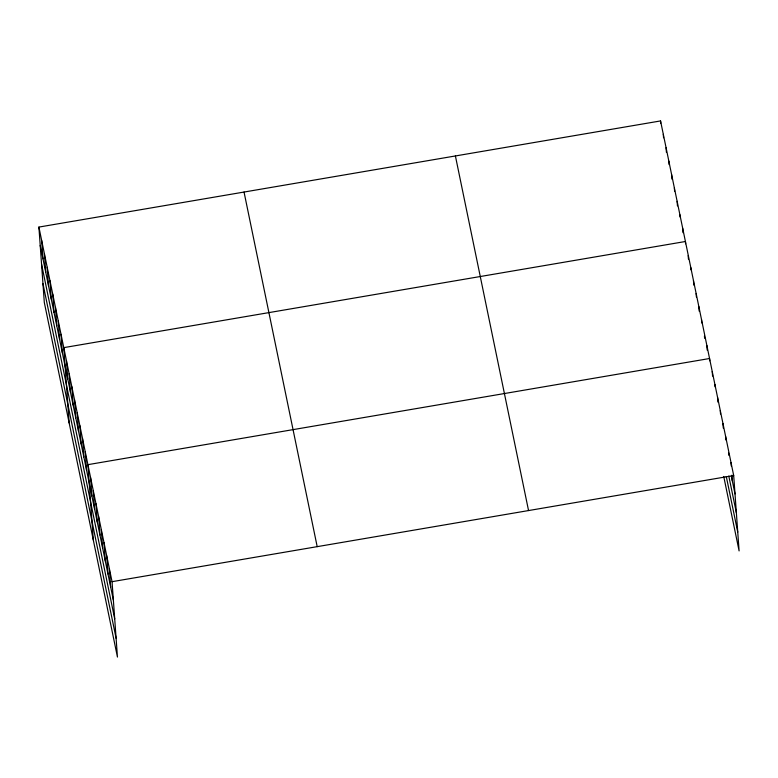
<?xml version="1.0" encoding="UTF-8"?>
<svg xmlns="http://www.w3.org/2000/svg" width="778" height="778" viewBox="0 0 778 778"><rect width="100%" height="100%" fill="white"/><g stroke="black" fill="none" stroke-linecap="round" stroke-linejoin="round"><path stroke-width="1.17" d="M38.9 227.079L112.051 581.681L117.449 657.07L44.307 302.467L38.9 227.079L660.551 120.93L733.693 475.533L739.1 550.921L723.735 476.457M112.051 581.681L733.693 475.533M731.359 476.185L735.015 493.913M728.801 476.078L736.358 512.721M726.292 476.554L737.748 532.113M455.402 155.96L528.554 510.562M244.039 192.049L317.191 546.652M40.213 245.449L113.364 600.052M41.565 264.267L114.716 618.87M42.955 283.649L116.107 638.252M731.019 462.531L731.262 465.973M731.923 475.164L732.331 480.911M728.578 452.971L728.743 455.276M725.65 436.526L725.893 439.969M722.966 423.524L723.297 428.124M720.282 410.521L720.535 413.974M717.608 397.519L717.929 402.119M714.924 384.517L715.089 386.822M712.24 371.514L712.57 376.114M709.721 360.817L709.555 358.512L87.914 464.661L93.311 540.049M706.871 345.51L707.202 350.11M704.44 335.96L704.605 338.255M701.513 319.505L701.756 322.958M698.829 306.513L699.159 311.103M696.145 293.51L696.398 296.953M693.461 280.508L693.791 285.098M690.786 267.506L690.942 269.801M688.18 255.651L688.433 259.093M685.583 243.796L685.418 241.501L63.767 347.64L69.174 423.028M682.656 228.1L682.987 232.7M679.894 214.709L680.06 217.004M677.132 201.308L677.453 205.907M674.361 187.916L674.614 191.359M671.599 174.515L671.929 179.115M668.837 161.124L669.08 164.566M666.075 147.723L666.406 152.323M663.313 134.331L663.556 137.774M660.551 120.93L660.716 123.235M109.367 568.679L110.68 587.05M106.683 555.677L108.006 574.047M103.999 542.674L105.322 561.045M101.325 529.672L102.638 548.043M98.641 516.67L99.954 535.04M95.957 503.667L97.269 522.038M93.272 490.665L94.595 509.036M90.588 477.663L91.911 496.033M85.23 451.658L86.543 470.029M82.546 438.656L83.859 457.026M79.862 425.654L81.184 444.034M77.178 412.651L78.5 431.031M74.503 399.649L75.816 418.029M71.819 386.647L73.132 405.027M69.135 373.644L70.448 392.024M66.451 360.642L67.774 379.022M61.005 334.248L62.328 352.619M58.243 320.847L59.566 339.227M55.481 307.456L56.794 325.826M52.719 294.055L54.032 312.435M49.957 280.664L51.27 299.034M47.186 267.262L48.508 285.643M44.424 253.871L45.746 272.242M41.662 240.47L42.985 258.85"/></g></svg>
